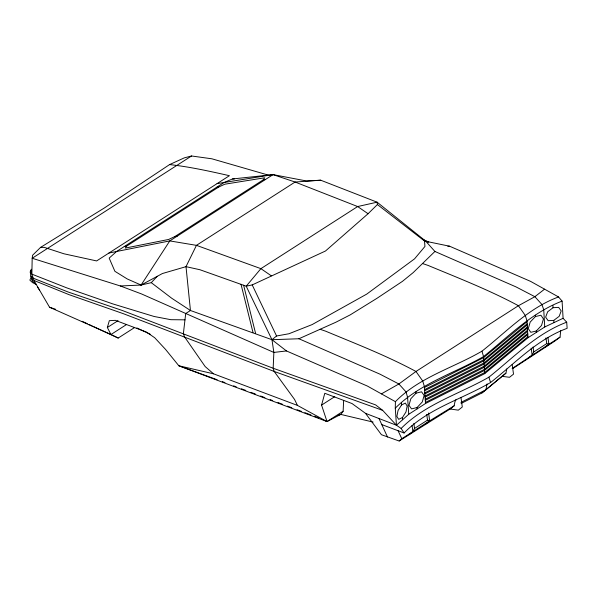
<?xml version="1.0" encoding="UTF-8"?>
<svg xmlns="http://www.w3.org/2000/svg" width="597" height="597" viewBox="0 0 597 597"><rect width="100%" height="100%" fill="white"/><g stroke="black" fill="none" stroke-linecap="round" stroke-linejoin="round"><path stroke-width="0.9" d="M404.087 432.989L401.139 428.459L396.46 425.236L395.281 408.169L395.408 401.669C419.064 377.304 453.242 367.939 481.943 351.178C506.457 331.835 528.591 307.948 558.553 296.955L562.083 301.112L563.09 318.291L566.695 322.193L567.15 328.328C537.196 339.305 515.084 363.192 490.577 382.52C461.899 399.281 427.721 408.617 404.087 432.989L381.781 424.586M134.407 327.649L118.206 338.051L110.96 334.529L107.348 327.507L109.341 320.664L115.378 320.35L146.369 332.022L154.705 337.745L165.563 349.424L178.839 365.767L327.014 421.564L340.738 414.408L343.141 411.214L343.633 400.483M512.778 368.55L554.703 341.171L560.046 337.156L560.68 330.686M343.141 411.214L327.014 421.564L297.455 405.408L213.539 373.812L205.174 366.573L184.413 336.678L183.398 333.477L185.704 313.544L190.45 310.5L271.971 339.708L286.448 350.939L367.431 386.08L395.408 401.669M325.566 420.646L327.014 421.564L321.574 405.102L324.79 393.289L352.006 403.535L365.521 413.348L381.446 434.72L399.147 441.011L450.145 408.99L454.13 405.826L454.974 401.617L456.257 399.348M487.062 383.916L485.883 389.804L481.898 392.968L461.108 403.46M460.929 402.393L485.883 389.804L505.928 373.17L506.771 368.961M126.557 324.514L110.96 334.529L49.551 307.246L36.245 284.463L32.357 280.866L30.835 276.098L30.246 271.919L31.372 269.396M31.499 269.247L30.738 270.874L33.947 280.441L36.245 284.463L32.574 282.605L29.85 280.135L31.387 276.859M408.923 434.735L412.908 431.579L414.542 428.452L427.527 420.116L429.683 420.81L454.13 405.826M528.144 358.215L532.128 355.058L533.763 351.932L546.74 343.596L548.904 344.29L560.046 337.156M401.58 404.93L398.065 410.445L396.863 416.407L398.677 419.333L402.453 417.504L405.967 411.997L407.169 406.035L405.356 403.102L401.58 404.93L401.43 402.684M268.568 175.175L211.89 158.802L191.54 155.981L184.354 157.847L169.578 164.585L104.333 207.987L40.581 247.382L32.589 255.255L32.186 258.262L120.348 285.97L141.086 285.06L169.779 240.912L273.06 174.623L306.597 180.988L320.708 180.204L377.103 202.182L425.631 241.076L434.914 251.464L515.98 286.881L534.875 296.694L541.957 304.53L543.74 309.806L544.748 326.977L527.972 337.745L484.734 373.632L425.527 403.497L408.751 414.266L396.46 425.236L365.521 413.348M126.616 246.143L125.273 248.091L168.667 239.449L174.914 236.531L263.217 179.854L264.747 177.779L224.815 184.197L218.763 186.995L126.616 246.143L124.258 246.568M399.199 440.974L401.803 438.72L429.683 420.81L428.609 412.997M416.057 393.162L410.833 398.736L408.967 405.259L411.542 408.9L417.049 407.535L422.266 401.968L424.139 395.483L421.564 391.804L416.057 393.162L415.96 391.819M297.455 405.408L294.56 399.445L274.187 371.446L273.165 368.245L273.859 352.431L271.971 339.708L246.203 286.194L260.896 268.65L357.648 206.547L377.103 202.182L377.416 204.547L368.073 213.726L357.648 206.547L295.09 182.033L273.06 174.623L232.479 178.966L224.099 182.488L116.572 251.501L109.169 258.113L114.9 271.307L127.258 278.963L141.086 285.06L151.272 282.657L157.257 276.314M535.434 316.544L530.188 322.082L528.27 328.641L530.793 332.313L536.278 331.007L541.524 325.469L543.449 318.94L540.927 315.238L535.434 316.544L535.352 315.186M434.914 251.464L413.184 272.613L402.43 281.366L376.938 298.328L350.26 314.85L335.88 322.231L298.918 338.753L271.971 339.708L276.553 335.992L288.941 333.753L312.127 324.589L366.759 294.09L414.564 258.837L424.937 246.464L424.527 241.016L377.416 204.547M401.139 428.459C425.34 403.953 459.608 393.975 488.876 377.192C513.651 357.364 536.39 333.604 566.695 322.193M395.281 408.169C419.728 383.602 454.041 373.356 483.555 356.566C508.51 336.499 531.561 312.724 562.083 301.112M368.073 213.726L325.492 251.001L252.21 284.911L246.203 286.194L199.898 269.725L186.01 266.658L162.421 273.523L141.086 285.06M527.024 321.641L483.63 357.633L424.422 387.498M527.151 323.79L483.771 359.76L424.571 389.632M527.218 324.865L483.846 360.827L424.646 390.699M527.345 327.014L483.995 362.961L424.795 392.833M527.405 328.089L484.07 364.028L424.863 393.901M527.532 330.231L484.219 366.162L425.012 396.035M527.591 331.305L484.294 367.23L425.086 397.102M527.718 333.454L484.436 369.364L425.236 399.236M527.785 334.529L484.51 370.431L425.31 400.303M527.912 336.678L484.66 372.565L425.452 402.438M481.898 392.968L505.928 373.17M425.706 423.967L429.683 420.81M544.919 347.447L548.904 344.29L547.949 337.342M544.568 289.164L534.875 296.694L518.42 305.716L415.975 371.468L398.878 383.983L381.416 393.878M553.046 307.716L547.65 311.776L545.636 317.156L548.173 320.723L553.785 320.373L559.18 316.32L561.195 310.933L558.65 307.365L553.046 307.716L552.912 305.455M512.144 368.491L548.904 344.29M191.54 155.981L32.186 258.262L31.865 274.135L66.901 287.926L112.93 303.94L154.123 316.485L170.817 319.686L185.01 319.843M107.348 327.507L118.042 320.641M321.574 405.102L334.768 396.632M451.578 408.266L450.145 408.99L458.309 410.161L462.294 407.005L460.974 397.46M544.748 326.977L563.09 318.291M337.395 415.624L340.738 414.408L373.132 422.086M108.953 253.016L169.779 240.912L196.443 245.345L260.896 268.65L271.322 275.821M216.412 187.421L218.763 186.995M263.217 179.854L265.568 179.428M174.914 236.531L177.272 236.106M217.084 183.615L273.06 174.623M286.448 350.939L273.859 352.431L141.519 293.94L120.348 285.97M320.708 180.204L295.09 182.033L196.443 245.345L186.01 266.658L190.45 310.5L171.675 298.216L151.272 282.657M447.817 246.27L449.601 246.218L530.576 281.366L558.553 296.955M169.578 164.585C189.54 166.764 209.681 171.227 229.42 175.697L96.624 260.934L63.916 253.777L44.335 247.382L40.581 247.382M232.479 178.966L234.337 178.981M424.527 241.016L449.601 246.218M501.95 376.326L509.532 377.289L513.517 374.132L512.196 364.58M213.539 373.812L178.839 365.767L217.114 379.729M49.551 307.246L55.461 309.216M422.504 263.523L428.161 265.456C458.563 278.112 489.376 290.082 518.42 305.716L525.181 315.298L526.964 320.574L527.972 337.745M320.059 329.275L325.716 331.208C356.118 343.865 386.931 355.834 415.975 371.468L422.736 381.05L424.348 386.431L425.527 403.497M396.46 425.236L382.677 410.363L274.187 371.446L123.497 313.738L69.051 294.664L33.947 280.441M222.33 381.632L224.935 382.58M233.628 385.841L236.233 386.826M241.442 388.789L245.792 390.423M251.001 392.386L255.344 394.02M260.561 395.983L264.904 397.617M270.113 399.58L272.717 400.565M277.933 402.527L282.277 404.162M287.485 406.124L291.829 407.758M297.045 409.721L301.388 411.355M304.866 412.669L310.947 414.952M314.418 416.266L318.761 417.9M425.631 241.076L428.124 242.091M298.918 338.753L379.983 374.17L398.878 383.983L405.96 391.819L407.572 397.199L408.751 414.266M422.803 239.397L428.736 242.009M82.244 321.328L87.266 323.664M88.938 324.44L92.281 325.999M93.953 326.775L118.206 338.051M136.862 327.954L150.34 334.32M382.677 410.363L375.61 404.893L273.165 368.245L122.475 310.544L68.215 292.037L33.208 278.195L30.835 276.098M37.536 287.164L39.499 289.985M252.21 284.911L276.553 335.992M398.072 430.721L401.803 438.72M379.073 418.691L387.49 437.004M488.876 377.192L490.577 382.52M30.246 271.919L30.738 273.471M481.943 351.178L483.555 356.566L484.734 373.632M243.613 285.217L255.62 333.551M241.016 284.247L253.016 332.574M31.85 277.426L32.357 280.866M545.957 337.865L546.74 343.596M533.069 346.917L533.763 351.932M531.166 348.111L532.128 355.058M426.736 414.385L427.527 420.116M413.848 423.437L414.542 428.452M412.072 425.497L412.908 431.579M417.049 407.535L417.139 408.885M402.453 417.504L402.609 419.751M553.785 320.373L553.919 322.634M536.278 331.007L536.36 332.365"/></g></svg>
